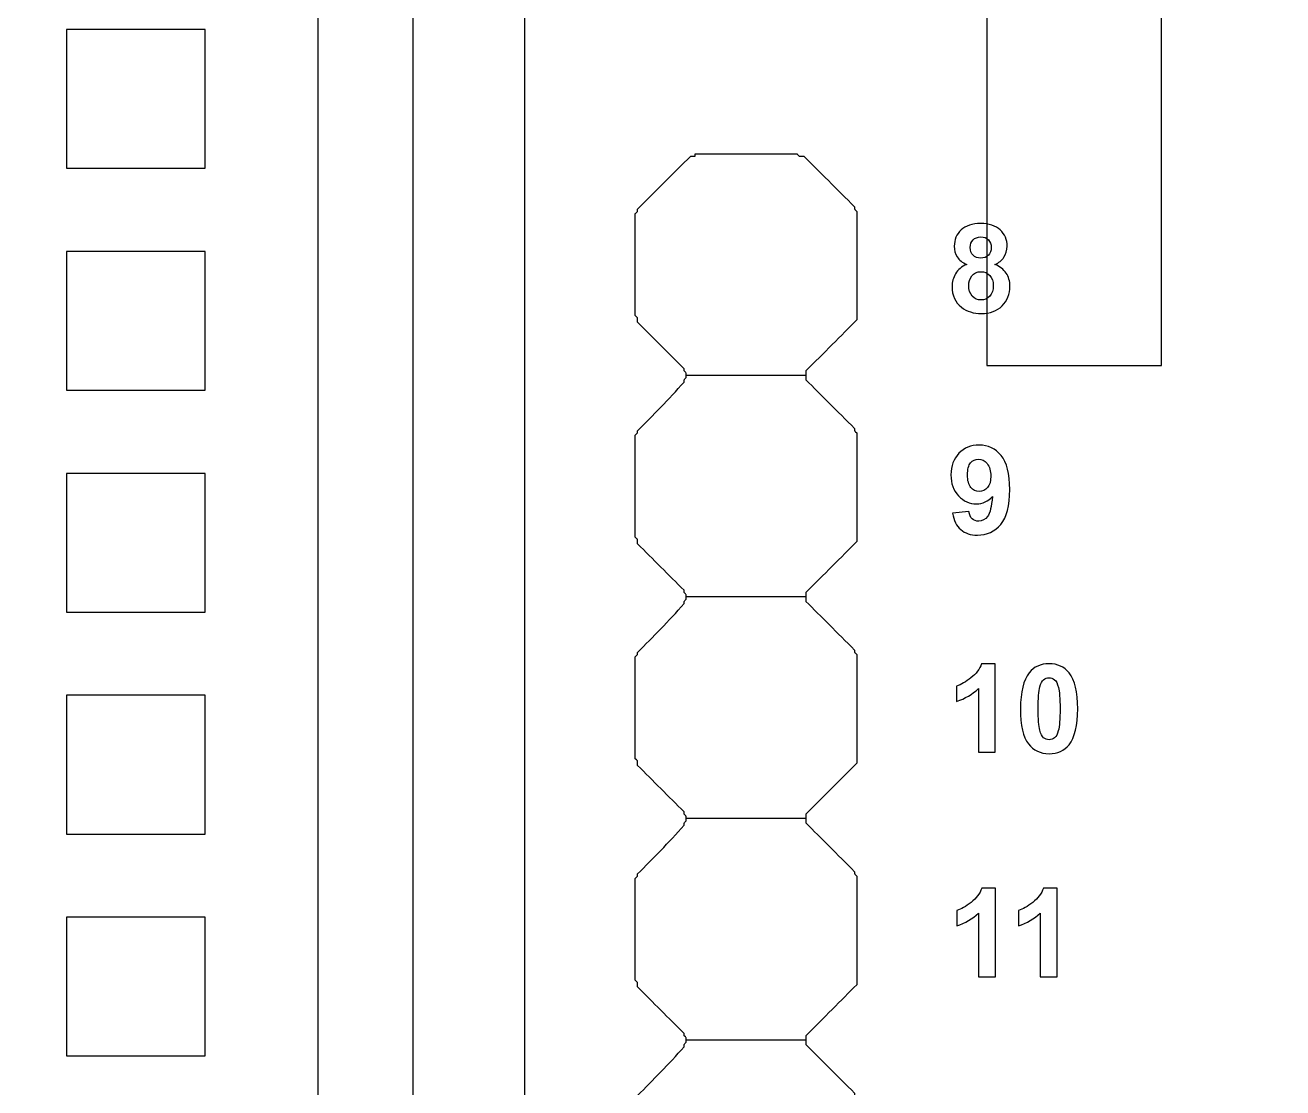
# Model space of a CAD drawing. Extents: x -1020 to 856, y -646 to 1108.
# Drawn here: x 389.91 to 404.3, y 713.96 to 726.12 of the extents above; entities that cross this region are included whole.
import ezdxf

# ---------------------------------------------------------------- set-up
doc = ezdxf.new("R2010")
doc.units = 0
doc.header["$MEASUREMENT"] = 0
doc.layers.add('LAYER_1', color=7, linetype='CONTINUOUS')

msp = doc.modelspace()

# ---------------------------------------------------------------- linework, layer by layer
at = {"layer": 'LAYER_1', "color": 253}
msp.add_lwpolyline([(400.917, 722.226), (402.9136, 722.226), (402.9136, 728.2158), (400.917, 728.2158), (400.917, 722.226)], close=True, dxfattribs=at)
at = {"layer": 'LAYER_1', "color": 250}
for points, knots in [([(581.5, 670), (581.5, 670), (581.5, 793), (581.5, 793), (581.5, 793), (581.5, 795.761), (579.261, 798), (576.5, 798), (576.5, 798), (576.5, 798), (333.5, 798), (333.5, 798), (333.5, 798), (330.739, 798), (328.5, 795.761), (328.5, 793), (328.5, 793), (328.5, 793), (328.5, 670), (328.5, 670), (328.5, 670), (328.5, 667.239), (330.739, 665), (333.5, 665), (333.5, 665), (333.5, 665), (576.5, 665), (576.5, 665), (576.5, 665), (579.261, 665), (581.5, 667.239), (581.5, 670)], [0, 0, 0, 0, 0.125, 0.125, 0.125, 0.125, 0.25, 0.25, 0.25, 0.25, 0.375, 0.375, 0.375, 0.375, 0.5, 0.5, 0.5, 0.5, 0.625, 0.625, 0.625, 0.625, 0.75, 0.75, 0.75, 0.75, 0.875, 0.875, 0.875, 0.875, 1, 1, 1, 1]), ([(385.4614, 762.11), (385.4614, 762.11), (394.3514, 762.11), (394.3514, 762.11), (394.3514, 762.11), (394.3514, 762.11), (394.3514, 678.29), (394.3514, 678.29), (394.3514, 678.29), (394.3514, 678.29), (385.4614, 678.29), (385.4614, 678.29), (385.4614, 678.29), (385.4614, 678.29), (385.4614, 762.11), (385.4614, 762.11)], [0, 0, 0, 0, 0.25, 0.25, 0.25, 0.25, 0.5, 0.5, 0.5, 0.5, 0.75, 0.75, 0.75, 0.75, 1, 1, 1, 1]), ([(390.3827, 726.0697), (390.3827, 726.0697), (391.9702, 726.0697), (391.9702, 726.0697), (391.9702, 726.0697), (391.9702, 726.0697), (391.9702, 724.4822), (391.9702, 724.4822), (391.9702, 724.4822), (391.9702, 724.4822), (390.3827, 724.4822), (390.3827, 724.4822), (390.3827, 724.4822), (390.3827, 724.4822), (390.3827, 726.0697), (390.3827, 726.0697)], [0, 0, 0, 0, 0.25, 0.25, 0.25, 0.25, 0.5, 0.5, 0.5, 0.5, 0.75, 0.75, 0.75, 0.75, 1, 1, 1, 1]), ([(397.4759, 722.1111), (397.4759, 722.1111), (397.4759, 722.1111), (397.4759, 722.1365), (397.4759, 722.1365), (397.4759, 722.1365), (397.4759, 722.1365), (397.4506, 722.1619), (397.4506, 722.1619), (397.4506, 722.1619), (397.4506, 722.1619), (397.4506, 722.1872), (397.4506, 722.1872), (397.2731, 722.3647), (397.0956, 722.5422), (396.9181, 722.7197), (396.9181, 722.7197), (396.9181, 722.7197), (396.9181, 722.7451), (396.9181, 722.7704), (396.9181, 722.7704), (396.9181, 722.7704), (396.9181, 722.7704), (396.8927, 722.7958), (396.8927, 722.7958), (396.8927, 723.1762), (396.8927, 723.5565), (396.8927, 723.9622), (396.8927, 723.9622), (396.8927, 723.9622), (396.8927, 723.9622), (396.9181, 723.9876), (396.9181, 723.9876), (396.9181, 723.9876), (396.9181, 723.9876), (396.9181, 724.0129), (396.9181, 724.0129), (397.1209, 724.2158), (397.3238, 724.4187), (397.5266, 724.6215), (397.5266, 724.6215), (397.5266, 724.6215), (397.552, 724.6215), (397.5774, 724.6215), (397.5774, 724.6215), (397.5774, 724.6215), (397.5774, 724.6215), (397.5774, 724.6469), (397.5774, 724.6469), (397.9577, 724.6469), (398.3381, 724.6469), (398.7438, 724.6469), (398.7438, 724.6469), (398.7438, 724.6469), (398.7438, 724.6469), (398.7692, 724.6215), (398.7692, 724.6215), (398.7692, 724.6215), (398.7945, 724.6215), (398.8199, 724.6215), (398.8199, 724.6215), (398.9974, 724.444), (399.2002, 724.2412), (399.4031, 724.0383), (399.4031, 724.0383), (399.4031, 724.0383), (399.4031, 724.0383), (399.4031, 724.0129), (399.4031, 724.0129), (399.4031, 724.0129), (399.4031, 724.0129), (399.4284, 723.9876), (399.4284, 723.9876), (399.4284, 723.5819), (399.4284, 723.1762), (399.4284, 722.7451), (399.4284, 722.7451), (399.2509, 722.5676), (399.0481, 722.3647), (398.8452, 722.1619), (398.8452, 722.1619), (398.8452, 722.1619), (398.8452, 722.1365), (398.8452, 722.1111)], [0, 0, 0, 0, 0.047619, 0.047619, 0.047619, 0.047619, 0.0952381, 0.0952381, 0.0952381, 0.0952381, 0.1428571, 0.1428571, 0.1428571, 0.1428571, 0.1904762, 0.1904762, 0.1904762, 0.1904762, 0.2380952, 0.2380952, 0.2380952, 0.2380952, 0.2857143, 0.2857143, 0.2857143, 0.2857143, 0.3333333, 0.3333333, 0.3333333, 0.3333333, 0.3809524, 0.3809524, 0.3809524, 0.3809524, 0.4285714, 0.4285714, 0.4285714, 0.4285714, 0.4761905, 0.4761905, 0.4761905, 0.4761905, 0.5238095, 0.5238095, 0.5238095, 0.5238095, 0.5714286, 0.5714286, 0.5714286, 0.5714286, 0.6190476, 0.6190476, 0.6190476, 0.6190476, 0.6666667, 0.6666667, 0.6666667, 0.6666667, 0.7142857, 0.7142857, 0.7142857, 0.7142857, 0.7619048, 0.7619048, 0.7619048, 0.7619048, 0.8095238, 0.8095238, 0.8095238, 0.8095238, 0.8571429, 0.8571429, 0.8571429, 0.8571429, 0.9047619, 0.9047619, 0.9047619, 0.9047619, 0.952381, 0.952381, 0.952381, 0.952381, 1, 1, 1, 1]), ([(400.686, 723.3802), (400.636, 723.4013), (400.5996, 723.4305), (400.577, 723.4673), (400.577, 723.4673), (400.5543, 723.5042), (400.543, 723.5448), (400.543, 723.5886), (400.543, 723.5886), (400.543, 723.6638), (400.5691, 723.726), (400.6217, 723.775), (400.6217, 723.775), (400.6743, 723.8241), (400.7489, 723.8487), (400.8456, 723.8487), (400.8456, 723.8487), (400.9414, 723.8487), (401.0158, 723.8241), (401.0686, 723.775), (401.0686, 723.775), (401.1217, 723.726), (401.1482, 723.6638), (401.1482, 723.5886), (401.1482, 723.5886), (401.1482, 723.542), (401.136, 723.5004), (401.1116, 723.4638), (401.1116, 723.4638), (401.0874, 723.4274), (401.0532, 723.3994), (401.0092, 723.3802), (401.0092, 723.3802), (401.0651, 723.3579), (401.1076, 723.325), (401.1367, 723.2819), (401.1367, 723.2819), (401.1658, 723.2389), (401.1803, 723.1891), (401.1803, 723.1328), (401.1803, 723.1328), (401.1803, 723.0396), (401.1508, 722.964), (401.0914, 722.9058), (401.0914, 722.9058), (401.032, 722.8476), (400.9531, 722.8185), (400.8545, 722.8185), (400.8545, 722.8185), (400.7627, 722.8185), (400.6865, 722.8424), (400.6254, 722.8905), (400.6254, 722.8905), (400.5534, 722.9476), (400.5175, 723.0255), (400.5175, 723.1246), (400.5175, 723.1246), (400.5175, 723.179), (400.5311, 723.229), (400.5581, 723.2748), (400.5581, 723.2748), (400.585, 723.3203), (400.6278, 723.3556), (400.686, 723.3802)], [0, 0, 0, 0, 0.0625, 0.0625, 0.0625, 0.0625, 0.125, 0.125, 0.125, 0.125, 0.1875, 0.1875, 0.1875, 0.1875, 0.25, 0.25, 0.25, 0.25, 0.3125, 0.3125, 0.3125, 0.3125, 0.375, 0.375, 0.375, 0.375, 0.4375, 0.4375, 0.4375, 0.4375, 0.5, 0.5, 0.5, 0.5, 0.5625, 0.5625, 0.5625, 0.5625, 0.625, 0.625, 0.625, 0.625, 0.6875, 0.6875, 0.6875, 0.6875, 0.75, 0.75, 0.75, 0.75, 0.8125, 0.8125, 0.8125, 0.8125, 0.875, 0.875, 0.875, 0.875, 0.9375, 0.9375, 0.9375, 0.9375, 1, 1, 1, 1]), ([(400.7259, 723.5748), (400.7259, 723.5363), (400.7367, 723.5062), (400.7585, 723.4849), (400.7585, 723.4849), (400.7803, 723.4633), (400.8092, 723.4525), (400.8456, 723.4525), (400.8456, 723.4525), (400.8822, 723.4525), (400.9116, 723.4633), (400.9337, 723.4851), (400.9337, 723.4851), (400.9555, 723.5069), (400.9665, 723.537), (400.9665, 723.5755), (400.9665, 723.5755), (400.9665, 723.6119), (400.9557, 723.6408), (400.9339, 723.6626), (400.9339, 723.6626), (400.912, 723.6844), (400.8834, 723.6952), (400.8475, 723.6952), (400.8475, 723.6952), (400.8104, 723.6952), (400.7809, 723.6842), (400.7587, 723.6624), (400.7587, 723.6624), (400.7369, 723.6403), (400.7259, 723.6112), (400.7259, 723.5748)], [0, 0, 0, 0, 0.125, 0.125, 0.125, 0.125, 0.25, 0.25, 0.25, 0.25, 0.375, 0.375, 0.375, 0.375, 0.5, 0.5, 0.5, 0.5, 0.625, 0.625, 0.625, 0.625, 0.75, 0.75, 0.75, 0.75, 0.875, 0.875, 0.875, 0.875, 1, 1, 1, 1]), ([(390.3827, 723.5297), (390.3827, 723.5297), (391.9702, 723.5297), (391.9702, 723.5297), (391.9702, 723.5297), (391.9702, 723.5297), (391.9702, 721.9422), (391.9702, 721.9422), (391.9702, 721.9422), (391.9702, 721.9422), (390.3827, 721.9422), (390.3827, 721.9422), (390.3827, 721.9422), (390.3827, 721.9422), (390.3827, 723.5297), (390.3827, 723.5297)], [0, 0, 0, 0, 0.25, 0.25, 0.25, 0.25, 0.5, 0.5, 0.5, 0.5, 0.75, 0.75, 0.75, 0.75, 1, 1, 1, 1]), ([(400.7081, 723.1431), (400.7081, 723.0898), (400.7217, 723.0483), (400.7489, 723.0185), (400.7489, 723.0185), (400.7761, 722.9887), (400.8102, 722.9738), (400.851, 722.9738), (400.851, 722.9738), (400.8909, 722.9738), (400.924, 722.9882), (400.9501, 723.0168), (400.9501, 723.0168), (400.9761, 723.0455), (400.9893, 723.0868), (400.9893, 723.141), (400.9893, 723.141), (400.9893, 723.1882), (400.9759, 723.2262), (400.9493, 723.2548), (400.9493, 723.2548), (400.9229, 723.2835), (400.8891, 723.2978), (400.8482, 723.2978), (400.8482, 723.2978), (400.801, 723.2978), (400.7658, 723.2814), (400.7428, 723.249), (400.7428, 723.249), (400.7196, 723.2164), (400.7081, 723.1811), (400.7081, 723.1431)], [0, 0, 0, 0, 0.125, 0.125, 0.125, 0.125, 0.25, 0.25, 0.25, 0.25, 0.375, 0.375, 0.375, 0.375, 0.5, 0.5, 0.5, 0.5, 0.625, 0.625, 0.625, 0.625, 0.75, 0.75, 0.75, 0.75, 0.875, 0.875, 0.875, 0.875, 1, 1, 1, 1]), ([(397.4759, 719.5754), (397.4759, 719.5754), (397.4759, 719.5754), (397.4759, 719.6008), (397.4759, 719.6008), (397.4759, 719.6008), (397.4759, 719.6008), (397.4506, 719.6261), (397.4506, 719.6261), (397.4506, 719.6261), (397.4506, 719.6261), (397.4506, 719.6515), (397.4506, 719.6515), (397.2731, 719.829), (397.0956, 720.0065), (396.9181, 720.184), (396.9181, 720.184), (396.9181, 720.184), (396.9181, 720.2094), (396.9181, 720.2347), (396.9181, 720.2347), (396.9181, 720.2347), (396.9181, 720.2347), (396.8927, 720.2601), (396.8927, 720.2601), (396.8927, 720.6404), (396.8927, 721.0208), (396.8927, 721.4265), (396.8927, 721.4265), (396.8927, 721.4265), (396.8927, 721.4265), (396.9181, 721.4519), (396.9181, 721.4519), (396.9181, 721.4519), (396.9181, 721.4519), (396.9181, 721.4772), (396.9181, 721.4772), (397.0956, 721.6547), (397.2731, 721.8322), (397.4506, 722.0351), (397.4506, 722.0351), (397.4506, 722.0351), (397.4506, 722.0351), (397.4506, 722.0604), (397.4506, 722.0604), (397.4506, 722.0604), (397.4506, 722.0604), (397.4759, 722.0858), (397.4759, 722.0858), (397.4759, 722.0858), (397.4759, 722.0858), (397.4759, 722.1111)], [0, 0, 0, 0, 0.0769231, 0.0769231, 0.0769231, 0.0769231, 0.1538462, 0.1538462, 0.1538462, 0.1538462, 0.2307692, 0.2307692, 0.2307692, 0.2307692, 0.3076923, 0.3076923, 0.3076923, 0.3076923, 0.3846154, 0.3846154, 0.3846154, 0.3846154, 0.4615385, 0.4615385, 0.4615385, 0.4615385, 0.5384615, 0.5384615, 0.5384615, 0.5384615, 0.6153846, 0.6153846, 0.6153846, 0.6153846, 0.6923077, 0.6923077, 0.6923077, 0.6923077, 0.7692308, 0.7692308, 0.7692308, 0.7692308, 0.8461538, 0.8461538, 0.8461538, 0.8461538, 0.9230769, 0.9230769, 0.9230769, 0.9230769, 1, 1, 1, 1]), ([(398.8452, 722.1111), (398.8452, 722.1111), (398.8452, 722.0858), (398.8452, 722.0604), (398.8452, 722.0604), (399.0227, 721.8829), (399.2002, 721.7054), (399.4031, 721.5026), (399.4031, 721.5026), (399.4031, 721.5026), (399.4031, 721.5026), (399.4031, 721.4772), (399.4031, 721.4772), (399.4031, 721.4772), (399.4031, 721.4772), (399.4284, 721.4519), (399.4284, 721.4519), (399.4284, 721.0461), (399.4284, 720.6404), (399.4284, 720.2094), (399.4284, 720.2094), (399.2509, 720.0319), (399.0481, 719.829), (398.8452, 719.6261), (398.8452, 719.6261), (398.8452, 719.6261), (398.8452, 719.6008), (398.8452, 719.5754)], [0, 0, 0, 0, 0.1428571, 0.1428571, 0.1428571, 0.1428571, 0.2857143, 0.2857143, 0.2857143, 0.2857143, 0.4285714, 0.4285714, 0.4285714, 0.4285714, 0.5714286, 0.5714286, 0.5714286, 0.5714286, 0.7142857, 0.7142857, 0.7142857, 0.7142857, 0.8571429, 0.8571429, 0.8571429, 0.8571429, 1, 1, 1, 1]), ([(400.5242, 720.5338), (400.5242, 720.5338), (400.7114, 720.5544), (400.7114, 720.5544), (400.7114, 720.5544), (400.716, 720.5164), (400.728, 720.4882), (400.7472, 720.47), (400.7472, 720.47), (400.7665, 720.4517), (400.7918, 720.4425), (400.8236, 720.4425), (400.8236, 720.4425), (400.8635, 720.4425), (400.8973, 720.4608), (400.9252, 720.4974), (400.9252, 720.4974), (400.9533, 720.534), (400.9712, 720.6101), (400.979, 720.7258), (400.979, 720.7258), (400.9304, 720.6692), (400.8696, 720.641), (400.7968, 720.641), (400.7968, 720.641), (400.7174, 720.641), (400.6489, 720.6718), (400.5914, 720.7329), (400.5914, 720.7329), (400.5339, 720.7941), (400.505, 720.8737), (400.505, 720.9718), (400.505, 720.9718), (400.505, 721.0742), (400.5355, 721.1566), (400.5963, 721.2192), (400.5963, 721.2192), (400.6569, 721.2817), (400.7343, 721.3131), (400.8282, 721.3131), (400.8282, 721.3131), (400.9306, 721.3131), (401.0144, 721.2735), (401.0801, 721.1943), (401.0801, 721.1943), (401.1456, 721.1153), (401.1785, 720.9852), (401.1785, 720.8042), (401.1785, 720.8042), (401.1785, 720.6197), (401.1442, 720.4868), (401.0759, 720.4051), (401.0759, 720.4051), (401.0076, 720.3237), (400.9186, 720.2829), (400.809, 720.2829), (400.809, 720.2829), (400.7301, 720.2829), (400.6665, 720.3038), (400.6179, 720.3458), (400.6179, 720.3458), (400.5693, 720.3878), (400.5381, 720.4504), (400.5242, 720.5338)], [0, 0, 0, 0, 0.0625, 0.0625, 0.0625, 0.0625, 0.125, 0.125, 0.125, 0.125, 0.1875, 0.1875, 0.1875, 0.1875, 0.25, 0.25, 0.25, 0.25, 0.3125, 0.3125, 0.3125, 0.3125, 0.375, 0.375, 0.375, 0.375, 0.4375, 0.4375, 0.4375, 0.4375, 0.5, 0.5, 0.5, 0.5, 0.5625, 0.5625, 0.5625, 0.5625, 0.625, 0.625, 0.625, 0.625, 0.6875, 0.6875, 0.6875, 0.6875, 0.75, 0.75, 0.75, 0.75, 0.8125, 0.8125, 0.8125, 0.8125, 0.875, 0.875, 0.875, 0.875, 0.9375, 0.9375, 0.9375, 0.9375, 1, 1, 1, 1]), ([(400.9618, 720.9561), (400.9618, 721.0186), (400.9475, 721.0669), (400.9189, 721.1012), (400.9189, 721.1012), (400.8902, 721.1357), (400.8569, 721.1528), (400.8193, 721.1528), (400.8193, 721.1528), (400.7836, 721.1528), (400.7538, 721.1387), (400.7303, 721.1106), (400.7303, 721.1106), (400.7067, 721.0824), (400.6949, 721.0362), (400.6949, 720.9718), (400.6949, 720.9718), (400.6949, 720.9068), (400.7078, 720.8589), (400.7334, 720.8287), (400.7334, 720.8287), (400.759, 720.7981), (400.7912, 720.7829), (400.8296, 720.7829), (400.8296, 720.7829), (400.8667, 720.7829), (400.8982, 720.7974), (400.9235, 720.8267), (400.9235, 720.8267), (400.9491, 720.8561), (400.9618, 720.8993), (400.9618, 720.9561)], [0, 0, 0, 0, 0.125, 0.125, 0.125, 0.125, 0.25, 0.25, 0.25, 0.25, 0.375, 0.375, 0.375, 0.375, 0.5, 0.5, 0.5, 0.5, 0.625, 0.625, 0.625, 0.625, 0.75, 0.75, 0.75, 0.75, 0.875, 0.875, 0.875, 0.875, 1, 1, 1, 1]), ([(390.3827, 720.9897), (390.3827, 720.9897), (391.9702, 720.9897), (391.9702, 720.9897), (391.9702, 720.9897), (391.9702, 720.9897), (391.9702, 719.4022), (391.9702, 719.4022), (391.9702, 719.4022), (391.9702, 719.4022), (390.3827, 719.4022), (390.3827, 719.4022), (390.3827, 719.4022), (390.3827, 719.4022), (390.3827, 720.9897), (390.3827, 720.9897)], [0, 0, 0, 0, 0.25, 0.25, 0.25, 0.25, 0.5, 0.5, 0.5, 0.5, 0.75, 0.75, 0.75, 0.75, 1, 1, 1, 1]), ([(397.4759, 717.0397), (397.4759, 717.0397), (397.4759, 717.0397), (397.4759, 717.065), (397.4759, 717.065), (397.4759, 717.065), (397.4759, 717.065), (397.4506, 717.0904), (397.4506, 717.0904), (397.4506, 717.0904), (397.4506, 717.0904), (397.4506, 717.1158), (397.4506, 717.1158), (397.2731, 717.2933), (397.0956, 717.4708), (396.9181, 717.6483), (396.9181, 717.6483), (396.9181, 717.6483), (396.9181, 717.6736), (396.9181, 717.699), (396.9181, 717.699), (396.9181, 717.699), (396.9181, 717.699), (396.8927, 717.7243), (396.8927, 717.7243), (396.8927, 718.1047), (396.8927, 718.4851), (396.8927, 718.8908), (396.8927, 718.8908), (396.8927, 718.8908), (396.8927, 718.8908), (396.9181, 718.9161), (396.9181, 718.9161), (396.9181, 718.9161), (396.9181, 718.9161), (396.9181, 718.9415), (396.9181, 718.9415), (397.0956, 719.119), (397.2731, 719.2965), (397.4506, 719.4993), (397.4506, 719.4993), (397.4506, 719.4993), (397.4506, 719.4993), (397.4506, 719.5247), (397.4506, 719.5247), (397.4506, 719.5247), (397.4506, 719.5247), (397.4759, 719.5501), (397.4759, 719.5501), (397.4759, 719.5501), (397.4759, 719.5501), (397.4759, 719.5754)], [0, 0, 0, 0, 0.0769231, 0.0769231, 0.0769231, 0.0769231, 0.1538462, 0.1538462, 0.1538462, 0.1538462, 0.2307692, 0.2307692, 0.2307692, 0.2307692, 0.3076923, 0.3076923, 0.3076923, 0.3076923, 0.3846154, 0.3846154, 0.3846154, 0.3846154, 0.4615385, 0.4615385, 0.4615385, 0.4615385, 0.5384615, 0.5384615, 0.5384615, 0.5384615, 0.6153846, 0.6153846, 0.6153846, 0.6153846, 0.6923077, 0.6923077, 0.6923077, 0.6923077, 0.7692308, 0.7692308, 0.7692308, 0.7692308, 0.8461538, 0.8461538, 0.8461538, 0.8461538, 0.9230769, 0.9230769, 0.9230769, 0.9230769, 1, 1, 1, 1]), ([(398.8452, 719.5754), (398.8452, 719.5754), (398.8452, 719.5501), (398.8452, 719.5247), (398.8452, 719.5247), (399.0227, 719.3472), (399.2002, 719.1697), (399.4031, 718.9668), (399.4031, 718.9668), (399.4031, 718.9668), (399.4031, 718.9668), (399.4031, 718.9415), (399.4031, 718.9415), (399.4031, 718.9415), (399.4031, 718.9415), (399.4284, 718.9161), (399.4284, 718.9161), (399.4284, 718.5104), (399.4284, 718.1047), (399.4284, 717.6736), (399.4284, 717.6736), (399.2509, 717.4961), (399.0481, 717.2933), (398.8452, 717.0904), (398.8452, 717.0904), (398.8452, 717.0904), (398.8452, 717.065), (398.8452, 717.0397)], [0, 0, 0, 0, 0.1428571, 0.1428571, 0.1428571, 0.1428571, 0.2857143, 0.2857143, 0.2857143, 0.2857143, 0.4285714, 0.4285714, 0.4285714, 0.4285714, 0.5714286, 0.5714286, 0.5714286, 0.5714286, 0.7142857, 0.7142857, 0.7142857, 0.7142857, 0.8571429, 0.8571429, 0.8571429, 0.8571429, 1, 1, 1, 1]), ([(401.0131, 717.7985), (401.0131, 717.7985), (400.8199, 717.7985), (400.8199, 717.7985), (400.8199, 717.7985), (400.8199, 717.7985), (400.8199, 718.5269), (400.8199, 718.5269), (400.8199, 718.5269), (400.7493, 718.4607), (400.6662, 718.4119), (400.5704, 718.3804), (400.5704, 718.3804), (400.5704, 718.3804), (400.5704, 718.5558), (400.5704, 718.5558), (400.5704, 718.5558), (400.6206, 718.5722), (400.6755, 718.6035), (400.7347, 718.6495), (400.7347, 718.6495), (400.7939, 718.6957), (400.8345, 718.7494), (400.8563, 718.8109), (400.8563, 718.8109), (400.8563, 718.8109), (401.0131, 718.8109), (401.0131, 718.8109), (401.0131, 718.8109), (401.0131, 718.8109), (401.0131, 717.7985), (401.0131, 717.7985)], [0, 0, 0, 0, 0.125, 0.125, 0.125, 0.125, 0.25, 0.25, 0.25, 0.25, 0.375, 0.375, 0.375, 0.375, 0.5, 0.5, 0.5, 0.5, 0.625, 0.625, 0.625, 0.625, 0.75, 0.75, 0.75, 0.75, 0.875, 0.875, 0.875, 0.875, 1, 1, 1, 1]), ([(401.6287, 718.8109), (401.7266, 718.8109), (401.8029, 718.776), (401.8578, 718.7063), (401.8578, 718.7063), (401.9233, 718.6239), (401.9562, 718.487), (401.9562, 718.2957), (401.9562, 718.2957), (401.9562, 718.1051), (401.9231, 717.968), (401.8571, 717.8844), (401.8571, 717.8844), (401.8027, 717.8156), (401.7266, 717.7814), (401.6287, 717.7814), (401.6287, 717.7814), (401.5308, 717.7814), (401.4517, 717.8189), (401.3916, 717.8945), (401.3916, 717.8945), (401.3315, 717.9698), (401.3014, 718.1044), (401.3014, 718.2978), (401.3014, 718.2978), (401.3014, 718.4877), (401.3345, 718.6243), (401.4005, 718.7077), (401.4005, 718.7077), (401.4549, 718.7765), (401.531, 718.8109), (401.6287, 718.8109)], [0, 0, 0, 0, 0.125, 0.125, 0.125, 0.125, 0.25, 0.25, 0.25, 0.25, 0.375, 0.375, 0.375, 0.375, 0.5, 0.5, 0.5, 0.5, 0.625, 0.625, 0.625, 0.625, 0.75, 0.75, 0.75, 0.75, 0.875, 0.875, 0.875, 0.875, 1, 1, 1, 1]), ([(401.6287, 718.6506), (401.6055, 718.6506), (401.5846, 718.6431), (401.5662, 718.6283), (401.5662, 718.6283), (401.5479, 718.6133), (401.5337, 718.5866), (401.5235, 718.548), (401.5235, 718.548), (401.5104, 718.498), (401.5036, 718.414), (401.5036, 718.2957), (401.5036, 718.2957), (401.5036, 718.1774), (401.5097, 718.0962), (401.5214, 718.052), (401.5214, 718.052), (401.5333, 718.0077), (401.5484, 717.9784), (401.5664, 717.9635), (401.5664, 717.9635), (401.5848, 717.9489), (401.6055, 717.9415), (401.6287, 717.9415), (401.6287, 717.9415), (401.6521, 717.9415), (401.673, 717.9489), (401.6914, 717.964), (401.6914, 717.964), (401.7097, 717.9788), (401.724, 718.0055), (401.7341, 718.044), (401.7341, 718.044), (401.7472, 718.0935), (401.7541, 718.1774), (401.7541, 718.2957), (401.7541, 718.2957), (401.7541, 718.414), (401.7479, 718.4952), (401.7362, 718.5396), (401.7362, 718.5396), (401.7243, 718.5837), (401.7092, 718.6133), (401.6912, 718.6283), (401.6912, 718.6283), (401.6728, 718.6431), (401.6521, 718.6506), (401.6287, 718.6506)], [0, 0, 0, 0, 0.0833333, 0.0833333, 0.0833333, 0.0833333, 0.1666667, 0.1666667, 0.1666667, 0.1666667, 0.25, 0.25, 0.25, 0.25, 0.3333333, 0.3333333, 0.3333333, 0.3333333, 0.4166667, 0.4166667, 0.4166667, 0.4166667, 0.5, 0.5, 0.5, 0.5, 0.5833333, 0.5833333, 0.5833333, 0.5833333, 0.6666667, 0.6666667, 0.6666667, 0.6666667, 0.75, 0.75, 0.75, 0.75, 0.8333333, 0.8333333, 0.8333333, 0.8333333, 0.9166667, 0.9166667, 0.9166667, 0.9166667, 1, 1, 1, 1]), ([(390.3827, 718.4497), (390.3827, 718.4497), (391.9702, 718.4497), (391.9702, 718.4497), (391.9702, 718.4497), (391.9702, 718.4497), (391.9702, 716.8622), (391.9702, 716.8622), (391.9702, 716.8622), (391.9702, 716.8622), (390.3827, 716.8622), (390.3827, 716.8622), (390.3827, 716.8622), (390.3827, 716.8622), (390.3827, 718.4497), (390.3827, 718.4497)], [0, 0, 0, 0, 0.25, 0.25, 0.25, 0.25, 0.5, 0.5, 0.5, 0.5, 0.75, 0.75, 0.75, 0.75, 1, 1, 1, 1]), ([(397.4759, 714.504), (397.4759, 714.504), (397.4759, 714.504), (397.4759, 714.5293), (397.4759, 714.5293), (397.4759, 714.5293), (397.4759, 714.5293), (397.4506, 714.5547), (397.4506, 714.5547), (397.4506, 714.5547), (397.4506, 714.5547), (397.4506, 714.58), (397.4506, 714.58), (397.2731, 714.7575), (397.0956, 714.935), (396.9181, 715.1125), (396.9181, 715.1125), (396.9181, 715.1125), (396.9181, 715.1379), (396.9181, 715.1633), (396.9181, 715.1633), (396.9181, 715.1633), (396.9181, 715.1633), (396.8927, 715.1886), (396.8927, 715.1886), (396.8927, 715.569), (396.8927, 715.9493), (396.8927, 716.355), (396.8927, 716.355), (396.8927, 716.355), (396.8927, 716.355), (396.9181, 716.3804), (396.9181, 716.3804), (396.9181, 716.3804), (396.9181, 716.3804), (396.9181, 716.4058), (396.9181, 716.4058), (397.0956, 716.5833), (397.2731, 716.7608), (397.4506, 716.9636), (397.4506, 716.9636), (397.4506, 716.9636), (397.4506, 716.9636), (397.4506, 716.989), (397.4506, 716.989), (397.4506, 716.989), (397.4506, 716.989), (397.4759, 717.0143), (397.4759, 717.0143), (397.4759, 717.0143), (397.4759, 717.0143), (397.4759, 717.0397)], [0, 0, 0, 0, 0.0769231, 0.0769231, 0.0769231, 0.0769231, 0.1538462, 0.1538462, 0.1538462, 0.1538462, 0.2307692, 0.2307692, 0.2307692, 0.2307692, 0.3076923, 0.3076923, 0.3076923, 0.3076923, 0.3846154, 0.3846154, 0.3846154, 0.3846154, 0.4615385, 0.4615385, 0.4615385, 0.4615385, 0.5384615, 0.5384615, 0.5384615, 0.5384615, 0.6153846, 0.6153846, 0.6153846, 0.6153846, 0.6923077, 0.6923077, 0.6923077, 0.6923077, 0.7692308, 0.7692308, 0.7692308, 0.7692308, 0.8461538, 0.8461538, 0.8461538, 0.8461538, 0.9230769, 0.9230769, 0.9230769, 0.9230769, 1, 1, 1, 1]), ([(398.8452, 717.0397), (398.8452, 717.0397), (398.8452, 717.0143), (398.8452, 716.989), (398.8452, 716.989), (399.0227, 716.8115), (399.2002, 716.634), (399.4031, 716.4311), (399.4031, 716.4311), (399.4031, 716.4311), (399.4031, 716.4311), (399.4031, 716.4058), (399.4031, 716.4058), (399.4031, 716.4058), (399.4031, 716.4058), (399.4284, 716.3804), (399.4284, 716.3804), (399.4284, 715.9747), (399.4284, 715.569), (399.4284, 715.1379), (399.4284, 715.1379), (399.2509, 714.9604), (399.0481, 714.7575), (398.8452, 714.5547), (398.8452, 714.5547), (398.8452, 714.5547), (398.8452, 714.5293), (398.8452, 714.504)], [0, 0, 0, 0, 0.1428571, 0.1428571, 0.1428571, 0.1428571, 0.2857143, 0.2857143, 0.2857143, 0.2857143, 0.4285714, 0.4285714, 0.4285714, 0.4285714, 0.5714286, 0.5714286, 0.5714286, 0.5714286, 0.7142857, 0.7142857, 0.7142857, 0.7142857, 0.8571429, 0.8571429, 0.8571429, 0.8571429, 1, 1, 1, 1]), ([(401.0146, 715.2291), (401.0146, 715.2291), (400.8214, 715.2291), (400.8214, 715.2291), (400.8214, 715.2291), (400.8214, 715.2291), (400.8214, 715.9575), (400.8214, 715.9575), (400.8214, 715.9575), (400.7508, 715.8913), (400.6677, 715.8425), (400.5719, 715.811), (400.5719, 715.811), (400.5719, 715.811), (400.5719, 715.9864), (400.5719, 715.9864), (400.5719, 715.9864), (400.6221, 716.0028), (400.677, 716.0341), (400.7362, 716.0801), (400.7362, 716.0801), (400.7954, 716.1263), (400.836, 716.18), (400.8578, 716.2415), (400.8578, 716.2415), (400.8578, 716.2415), (401.0146, 716.2415), (401.0146, 716.2415), (401.0146, 716.2415), (401.0146, 716.2415), (401.0146, 715.2291), (401.0146, 715.2291)], [0, 0, 0, 0, 0.125, 0.125, 0.125, 0.125, 0.25, 0.25, 0.25, 0.25, 0.375, 0.375, 0.375, 0.375, 0.5, 0.5, 0.5, 0.5, 0.625, 0.625, 0.625, 0.625, 0.75, 0.75, 0.75, 0.75, 0.875, 0.875, 0.875, 0.875, 1, 1, 1, 1]), ([(401.7203, 715.2291), (401.7203, 715.2291), (401.5271, 715.2291), (401.5271, 715.2291), (401.5271, 715.2291), (401.5271, 715.2291), (401.5271, 715.9575), (401.5271, 715.9575), (401.5271, 715.9575), (401.4565, 715.8913), (401.3734, 715.8425), (401.2776, 715.811), (401.2776, 715.811), (401.2776, 715.811), (401.2776, 715.9864), (401.2776, 715.9864), (401.2776, 715.9864), (401.3278, 716.0028), (401.3827, 716.0341), (401.4419, 716.0801), (401.4419, 716.0801), (401.5011, 716.1263), (401.5417, 716.18), (401.5635, 716.2415), (401.5635, 716.2415), (401.5635, 716.2415), (401.7203, 716.2415), (401.7203, 716.2415), (401.7203, 716.2415), (401.7203, 716.2415), (401.7203, 715.2291), (401.7203, 715.2291)], [0, 0, 0, 0, 0.125, 0.125, 0.125, 0.125, 0.25, 0.25, 0.25, 0.25, 0.375, 0.375, 0.375, 0.375, 0.5, 0.5, 0.5, 0.5, 0.625, 0.625, 0.625, 0.625, 0.75, 0.75, 0.75, 0.75, 0.875, 0.875, 0.875, 0.875, 1, 1, 1, 1]), ([(390.3827, 715.9097), (390.3827, 715.9097), (391.9702, 715.9097), (391.9702, 715.9097), (391.9702, 715.9097), (391.9702, 715.9097), (391.9702, 714.3222), (391.9702, 714.3222), (391.9702, 714.3222), (391.9702, 714.3222), (390.3827, 714.3222), (390.3827, 714.3222), (390.3827, 714.3222), (390.3827, 714.3222), (390.3827, 715.9097), (390.3827, 715.9097)], [0, 0, 0, 0, 0.25, 0.25, 0.25, 0.25, 0.5, 0.5, 0.5, 0.5, 0.75, 0.75, 0.75, 0.75, 1, 1, 1, 1]), ([(397.4759, 711.9682), (397.4759, 711.9682), (397.4759, 711.9682), (397.4759, 711.9936), (397.4759, 711.9936), (397.4759, 711.9936), (397.4759, 711.9936), (397.4506, 712.0189), (397.4506, 712.0189), (397.4506, 712.0189), (397.4506, 712.0189), (397.4506, 712.0443), (397.4506, 712.0443), (397.2731, 712.2218), (397.0956, 712.3993), (396.9181, 712.5768), (396.9181, 712.5768), (396.9181, 712.5768), (396.9181, 712.6022), (396.9181, 712.6275), (396.9181, 712.6275), (396.9181, 712.6275), (396.9181, 712.6275), (396.8927, 712.6529), (396.8927, 712.6529), (396.8927, 713.0332), (396.8927, 713.4136), (396.8927, 713.8193), (396.8927, 713.8193), (396.8927, 713.8193), (396.8927, 713.8193), (396.9181, 713.8447), (396.9181, 713.8447), (396.9181, 713.8447), (396.9181, 713.8447), (396.9181, 713.87), (396.9181, 713.87), (397.0956, 714.0475), (397.2731, 714.225), (397.4506, 714.4279), (397.4506, 714.4279), (397.4506, 714.4279), (397.4506, 714.4279), (397.4506, 714.4532), (397.4506, 714.4532), (397.4506, 714.4532), (397.4506, 714.4532), (397.4759, 714.4786), (397.4759, 714.4786), (397.4759, 714.4786), (397.4759, 714.4786), (397.4759, 714.504)], [0, 0, 0, 0, 0.0769231, 0.0769231, 0.0769231, 0.0769231, 0.1538462, 0.1538462, 0.1538462, 0.1538462, 0.2307692, 0.2307692, 0.2307692, 0.2307692, 0.3076923, 0.3076923, 0.3076923, 0.3076923, 0.3846154, 0.3846154, 0.3846154, 0.3846154, 0.4615385, 0.4615385, 0.4615385, 0.4615385, 0.5384615, 0.5384615, 0.5384615, 0.5384615, 0.6153846, 0.6153846, 0.6153846, 0.6153846, 0.6923077, 0.6923077, 0.6923077, 0.6923077, 0.7692308, 0.7692308, 0.7692308, 0.7692308, 0.8461538, 0.8461538, 0.8461538, 0.8461538, 0.9230769, 0.9230769, 0.9230769, 0.9230769, 1, 1, 1, 1]), ([(398.8452, 714.504), (398.8452, 714.504), (398.8452, 714.4786), (398.8452, 714.4532), (398.8452, 714.4532), (399.0227, 714.2757), (399.2002, 714.0982), (399.4031, 713.8954), (399.4031, 713.8954), (399.4031, 713.8954), (399.4031, 713.8954), (399.4031, 713.87), (399.4031, 713.87), (399.4031, 713.87), (399.4031, 713.87), (399.4284, 713.8447), (399.4284, 713.8447), (399.4284, 713.439), (399.4284, 713.0332), (399.4284, 712.6022), (399.4284, 712.6022), (399.2509, 712.4247), (399.0481, 712.2218), (398.8452, 712.0189), (398.8452, 712.0189), (398.8452, 712.0189), (398.8452, 711.9936), (398.8452, 711.9682)], [0, 0, 0, 0, 0.1428571, 0.1428571, 0.1428571, 0.1428571, 0.2857143, 0.2857143, 0.2857143, 0.2857143, 0.4285714, 0.4285714, 0.4285714, 0.4285714, 0.5714286, 0.5714286, 0.5714286, 0.5714286, 0.7142857, 0.7142857, 0.7142857, 0.7142857, 0.8571429, 0.8571429, 0.8571429, 0.8571429, 1, 1, 1, 1])]:
    msp.add_open_spline(points, degree=3, knots=knots, dxfattribs=at)
at = {"layer": 'LAYER_1', "color": 186}
msp.add_open_spline([(393.2592, 757.8578), (393.2592, 757.8578), (393.2592, 682.5341), (393.2592, 682.5341)], degree=3, dxfattribs=at)
at = {"layer": 'LAYER_1', "color": 7}
msp.add_open_spline([(448.8752, 681.7677), (445.7816, 681.7677), (398.7438, 681.7677), (395.6248, 681.7677), (395.6248, 681.7677), (395.6248, 703.22), (395.6248, 724.6976), (395.6248, 746.1752), (395.6248, 746.1752), (396.132, 746.6824), (396.6391, 747.1895), (397.1463, 747.6967), (397.1463, 747.6967), (400.9499, 747.6967), (404.7535, 747.6967), (408.5571, 747.6967), (408.5571, 747.6967), (409.3939, 748.5334), (410.2307, 749.3702), (411.0928, 750.2324), (411.0928, 750.2324), (421.9965, 750.2324), (432.9001, 750.2324), (443.8037, 750.2324), (443.8037, 750.2324), (444.6405, 749.3956), (445.4773, 748.5588), (446.3395, 747.6967), (446.3395, 747.6967), (447.1763, 747.6967), (448.013, 747.6967), (448.8752, 747.6967), (448.8752, 747.6967), (448.8752, 725.7372), (448.8752, 703.7525), (448.8752, 681.7677)], degree=3, knots=[0, 0, 0, 0, 0.1111111, 0.1111111, 0.1111111, 0.1111111, 0.2222222, 0.2222222, 0.2222222, 0.2222222, 0.3333333, 0.3333333, 0.3333333, 0.3333333, 0.4444444, 0.4444444, 0.4444444, 0.4444444, 0.5555556, 0.5555556, 0.5555556, 0.5555556, 0.6666667, 0.6666667, 0.6666667, 0.6666667, 0.7777778, 0.7777778, 0.7777778, 0.7777778, 0.8888889, 0.8888889, 0.8888889, 0.8888889, 1, 1, 1, 1], dxfattribs=at)
at = {"layer": 'LAYER_1', "color": 250}
for points in [[(398.8452, 722.1111), (398.3888, 722.1111), (397.9324, 722.1111), (397.4759, 722.1111)], [(398.8452, 719.5754), (398.3888, 719.5754), (397.9324, 719.5754), (397.4759, 719.5754)], [(398.8452, 717.0397), (398.3888, 717.0397), (397.9324, 717.0397), (397.4759, 717.0397)], [(398.8452, 714.504), (398.3888, 714.504), (397.9324, 714.504), (397.4759, 714.504)]]:
    msp.add_open_spline(points, degree=3, dxfattribs=at)

doc.saveas('drawing.dxf')
